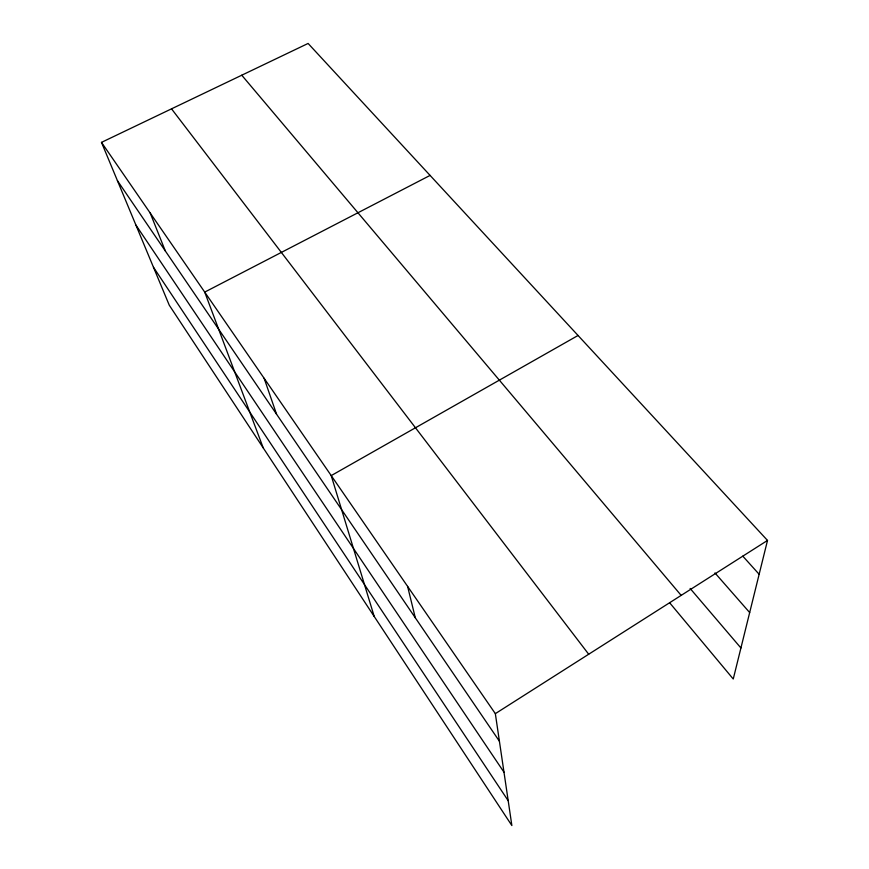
<?xml version="1.0" encoding="UTF-8"?>
<svg xmlns="http://www.w3.org/2000/svg" width="869" height="869" viewBox="0 0 869 869"><rect width="100%" height="100%" fill="white"/><g stroke="black" fill="none" stroke-linecap="round" stroke-linejoin="round"><path stroke-width="1.3" d="M101.488 142.375L495.341 713.655L511.863 825.55L169.249 305.16L101.488 142.375L308.104 43.45L767.512 540.431L733.251 679.004L669.934 603.119M495.341 713.655L767.512 540.431M578.048 335.477L331.219 475.604L374.213 616.469M430.09 175.408L204.715 292.103L263.198 447.85M742.81 556.16L759.148 574.279M714.959 572.932L749.675 612.569M690.116 588.443L740.92 647.981M241.756 75.212L681.166 595.384M171.53 108.842L588.693 654.238M117.413 180.643L499.414 741.224M135.912 225.06L503.987 772.215M153.476 267.261L508.202 800.718M150.218 213.068L165.306 250.913M264.122 378.276L276.538 414.144M407.604 586.401L415.295 617.783"/></g></svg>
